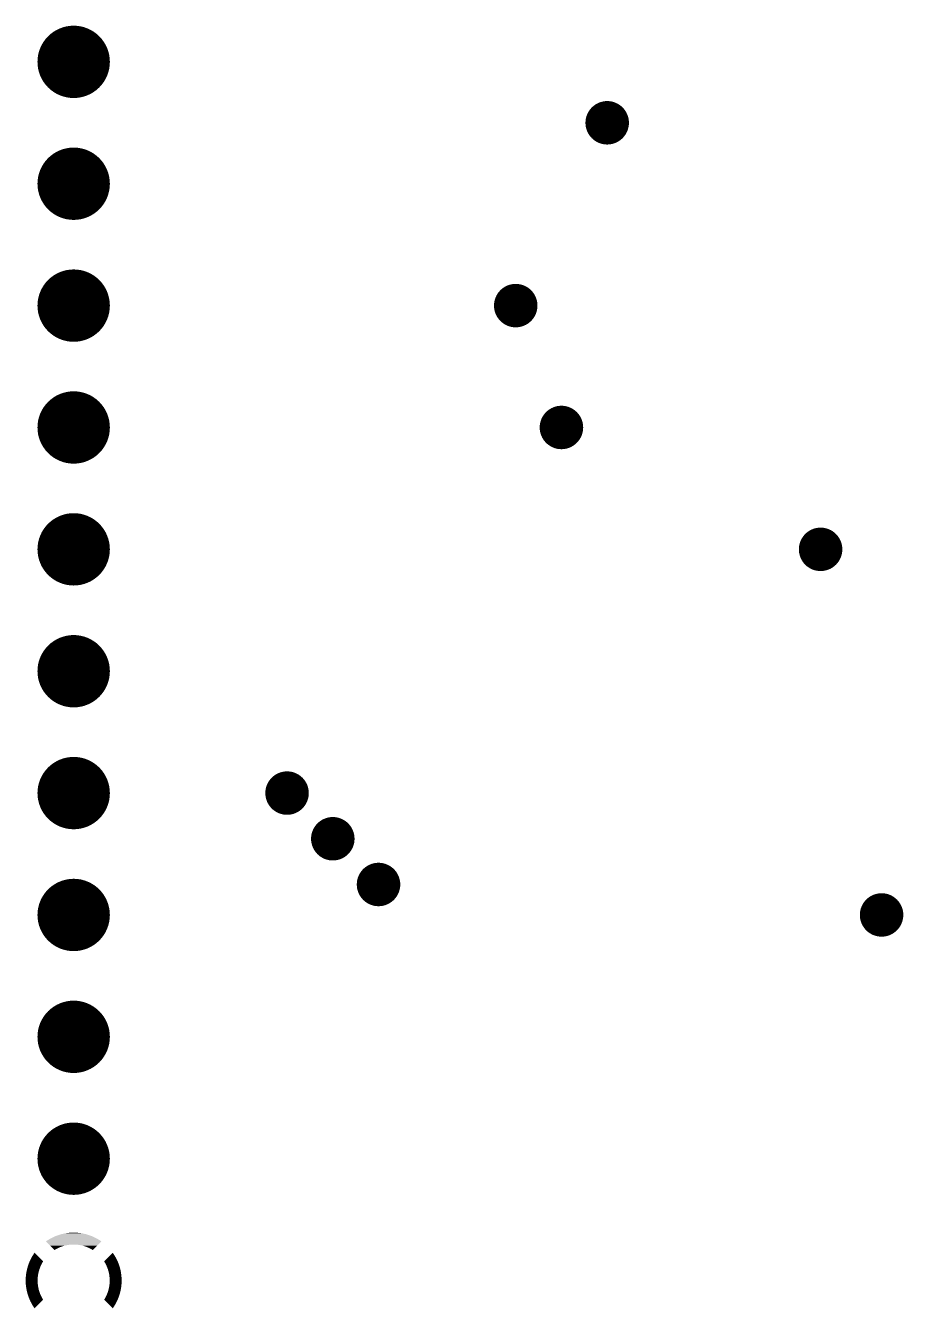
# Model space of a CAD drawing. Extents: x 295 to 953, y 10 to 290.
# Drawn here: x 680.7 to 698.98, y 123.09 to 149.83 of the extents above; entities that cross this region are included whole.
import ezdxf

# ---------------------------------------------------------------- set-up
doc = ezdxf.new("R2010")
doc.units = 0
doc.header["$LTSCALE"] = 5
doc.header["$MEASUREMENT"] = 0
doc.layers.get('0').update_dxf_attribs({"linetype": 'CONTINUOUS', "lineweight": 25})

msp = doc.modelspace()

# ---------------------------------------------------------------- linework, layer by layer
for points, const_width in [([(681.323, 149.073, 1), (682.077, 149.073, 1)], 0.754), ([(692.586, 147.803, 1), (693.039, 147.803, 1)], 0.453), ([(681.323, 146.533, 1), (682.077, 146.533, 1)], 0.754), ([(681.323, 143.993, 1), (682.077, 143.993, 1)], 0.754), ([(690.681, 143.993, 1), (691.134, 143.993, 1)], 0.453), ([(681.323, 141.453, 1), (682.077, 141.453, 1)], 0.754), ([(691.633, 141.453, 1), (692.086, 141.453, 1)], 0.453), ([(681.323, 138.913, 1), (682.077, 138.913, 1)], 0.754), ([(697.031, 138.913, 1), (697.484, 138.913, 1)], 0.453), ([(681.323, 136.373, 1), (682.077, 136.373, 1)], 0.754), ([(681.323, 133.833, 1), (682.077, 133.833, 1)], 0.754), ([(685.918, 133.833, 1), (686.371, 133.833, 1)], 0.453), ([(686.871, 132.881, 1), (687.324, 132.881, 1)], 0.453), ([(687.823, 131.928, 1), (688.276, 131.928, 1)], 0.453), ([(681.323, 131.293, 1), (682.077, 131.293, 1)], 0.754), ([(698.301, 131.293, 1), (698.754, 131.293, 1)], 0.453), ([(681.323, 128.753, 1), (682.077, 128.753, 1)], 0.754), ([(681.323, 126.213, 1), (682.077, 126.213, 1)], 0.754)]:
    msp.add_lwpolyline(points, format="xyb", close=True, dxfattribs=dict(const_width=const_width))
for points in [[(681.277, 124.579), (681.293, 124.586), (682.123, 124.579), (682.106, 124.586)], [(681.293, 124.586), (681.318, 124.597), (682.106, 124.586), (682.082, 124.597)], [(681.318, 124.597), (681.335, 124.604), (682.082, 124.597), (682.064, 124.604)], [(681.335, 124.604), (681.36, 124.613), (682.064, 124.604), (682.04, 124.613)], [(681.36, 124.613), (681.377, 124.619), (682.04, 124.613), (682.022, 124.619)], [(681.377, 124.619), (681.403, 124.627), (682.022, 124.619), (681.997, 124.627)], [(681.403, 124.627), (681.42, 124.633), (681.997, 124.627), (681.979, 124.633)], [(681.42, 124.633), (681.446, 124.64), (681.979, 124.633), (681.954, 124.64)], [(681.446, 124.64), (681.464, 124.644), (681.954, 124.64), (681.935, 124.644)], [(681.464, 124.644), (681.49, 124.65), (681.935, 124.644), (681.91, 124.65)], [(681.49, 124.65), (681.508, 124.654), (681.91, 124.65), (681.891, 124.654)], [(681.508, 124.654), (681.535, 124.659), (681.891, 124.654), (681.866, 124.659)], [(681.535, 124.659), (681.552, 124.662), (681.866, 124.659), (681.846, 124.662)], [(681.552, 124.662), (681.58, 124.665), (681.846, 124.662), (681.822, 124.665)], [(681.58, 124.665), (681.597, 124.667), (681.822, 124.665), (681.8, 124.667)], [(681.597, 124.667), (681.626, 124.67), (681.8, 124.667), (681.777, 124.67)], [(681.626, 124.67), (681.642, 124.671), (681.777, 124.67), (681.753, 124.671)], [(681.642, 124.671), (681.675, 124.672), (681.753, 124.671), (681.732, 124.672)], [(681.675, 124.672), (681.687, 124.673), (681.732, 124.672), (681.687, 124.673)], [(681.12, 124.488), (681.136, 124.499), (682.279, 124.488), (682.263, 124.499)], [(681.184, 124.424), (681.12, 124.488), (682.215, 124.424), (682.279, 124.488)], [(681.136, 124.499), (681.158, 124.513), (682.263, 124.499), (682.242, 124.513)], [(681.158, 124.513), (681.174, 124.523), (682.242, 124.513), (682.225, 124.523)], [(681.174, 124.523), (681.197, 124.537), (682.225, 124.523), (682.203, 124.537)], [(681.186, 124.422), (681.184, 124.424), (681.653, 124.422), (681.692, 124.424)], [(681.189, 124.419), (681.186, 124.422), (681.614, 124.419), (681.653, 124.422)], [(681.195, 124.413), (681.189, 124.419), (681.575, 124.413), (681.614, 124.419)], [(681.202, 124.406), (681.195, 124.413), (681.537, 124.406), (681.575, 124.413)], [(681.197, 124.537), (681.213, 124.546), (682.203, 124.537), (682.186, 124.546)], [(681.212, 124.397), (681.202, 124.406), (681.499, 124.397), (681.537, 124.406)], [(681.223, 124.385), (681.212, 124.397), (681.462, 124.385), (681.499, 124.397)], [(681.213, 124.546), (681.236, 124.559), (682.186, 124.546), (682.164, 124.559)], [(681.236, 124.372), (681.223, 124.385), (681.425, 124.372), (681.462, 124.385)], [(681.236, 124.559), (681.252, 124.567), (682.164, 124.559), (682.146, 124.567)], [(681.252, 124.357), (681.236, 124.372), (681.389, 124.357), (681.425, 124.372)], [(681.252, 124.567), (681.277, 124.579), (682.146, 124.567), (682.123, 124.579)], [(681.269, 124.339), (681.252, 124.357), (681.354, 124.339), (681.389, 124.357)], [(681.288, 124.321), (681.269, 124.339), (681.32, 124.321), (681.354, 124.339)], [(681.3, 124.308), (681.288, 124.321), (681.3, 124.308), (681.32, 124.321)], [(681.731, 124.423), (681.692, 124.424), (682.214, 124.423), (682.215, 124.424)], [(681.77, 124.421), (681.731, 124.423), (682.212, 124.421), (682.214, 124.423)], [(681.809, 124.416), (681.77, 124.421), (682.207, 124.416), (682.212, 124.421)], [(681.847, 124.409), (681.809, 124.416), (682.2, 124.409), (682.207, 124.416)], [(681.885, 124.401), (681.847, 124.409), (682.192, 124.401), (682.2, 124.409)], [(681.923, 124.39), (681.885, 124.401), (682.181, 124.39), (682.192, 124.401)], [(681.96, 124.377), (681.923, 124.39), (682.169, 124.377), (682.181, 124.39)], [(681.996, 124.363), (681.96, 124.377), (682.154, 124.363), (682.169, 124.377)], [(682.031, 124.347), (681.996, 124.363), (682.138, 124.347), (682.154, 124.363)], [(682.066, 124.328), (682.031, 124.347), (682.12, 124.328), (682.138, 124.347)], [(682.1, 124.308), (682.066, 124.328), (682.1, 124.308), (682.12, 124.328)], [(680.77, 124.04), (680.776, 124.056), (681.045, 124.04), (681.054, 124.056)], [(680.776, 124.056), (680.784, 124.073), (681.054, 124.056), (681.065, 124.073)], [(680.784, 124.073), (680.794, 124.097), (681.065, 124.073), (681.041, 124.097)], [(680.794, 124.097), (680.814, 124.137), (681.041, 124.097), (681, 124.137)], [(680.814, 124.137), (680.836, 124.177), (681, 124.137), (680.961, 124.177)], [(680.836, 124.177), (680.86, 124.215), (680.961, 124.177), (680.922, 124.215)], [(680.86, 124.215), (680.885, 124.253), (680.922, 124.215), (680.885, 124.253)], [(682.335, 124.073), (682.371, 124.109), (682.616, 124.073), (682.599, 124.109)], [(682.338, 124.068), (682.335, 124.073), (682.618, 124.068), (682.616, 124.073)], [(682.351, 124.046), (682.338, 124.068), (682.627, 124.046), (682.618, 124.068)], [(682.362, 124.026), (682.351, 124.046), (682.635, 124.026), (682.627, 124.046)], [(682.371, 124.109), (682.411, 124.149), (682.599, 124.109), (682.579, 124.149)], [(682.411, 124.149), (682.45, 124.188), (682.579, 124.149), (682.556, 124.188)], [(682.45, 124.188), (682.488, 124.226), (682.556, 124.188), (682.532, 124.226)], [(682.488, 124.226), (682.514, 124.253), (682.532, 124.226), (682.514, 124.253)], [(680.703, 123.75), (680.706, 123.782), (680.953, 123.75), (680.957, 123.782)], [(680.706, 123.782), (680.708, 123.795), (680.957, 123.782), (680.959, 123.795)], [(680.708, 123.795), (680.711, 123.821), (680.959, 123.795), (680.964, 123.821)], [(680.711, 123.821), (680.714, 123.84), (680.964, 123.821), (680.968, 123.84)], [(680.714, 123.84), (680.718, 123.859), (680.968, 123.84), (680.972, 123.859)], [(680.718, 123.859), (680.723, 123.884), (680.972, 123.859), (680.98, 123.884)], [(680.723, 123.884), (680.726, 123.896), (680.98, 123.884), (680.983, 123.896)], [(680.726, 123.896), (680.733, 123.928), (680.983, 123.896), (680.994, 123.928)], [(680.733, 123.928), (680.735, 123.933), (680.994, 123.928), (680.996, 123.933)], [(680.735, 123.933), (680.745, 123.97), (680.996, 123.933), (681.01, 123.97)], [(680.745, 123.97), (680.746, 123.971), (681.01, 123.97), (681.011, 123.971)], [(680.746, 123.971), (680.757, 124.005), (681.011, 123.971), (681.026, 124.005)], [(680.757, 124.005), (680.76, 124.014), (681.026, 124.005), (681.031, 124.014)], [(680.76, 124.014), (680.77, 124.04), (681.031, 124.014), (681.045, 124.04)], [(682.369, 124.012), (682.362, 124.026), (682.64, 124.012), (682.635, 124.026)], [(682.383, 123.984), (682.369, 124.012), (682.65, 123.984), (682.64, 124.012)], [(682.386, 123.977), (682.383, 123.984), (682.652, 123.977), (682.65, 123.984)], [(682.401, 123.941), (682.386, 123.977), (682.663, 123.941), (682.652, 123.977)], [(682.401, 123.94), (682.401, 123.941), (682.663, 123.94), (682.663, 123.941)], [(682.414, 123.904), (682.401, 123.94), (682.672, 123.904), (682.663, 123.94)], [(682.416, 123.897), (682.414, 123.904), (682.674, 123.897), (682.672, 123.904)], [(682.425, 123.866), (682.416, 123.897), (682.68, 123.866), (682.674, 123.897)], [(682.428, 123.853), (682.425, 123.866), (682.683, 123.853), (682.68, 123.866)], [(682.434, 123.828), (682.428, 123.853), (682.687, 123.828), (682.683, 123.853)], [(682.438, 123.808), (682.434, 123.828), (682.69, 123.808), (682.687, 123.828)], [(682.441, 123.79), (682.438, 123.808), (682.692, 123.79), (682.69, 123.808)], [(682.445, 123.763), (682.441, 123.79), (682.695, 123.763), (682.692, 123.79)], [(680.7, 123.673), (680.701, 123.704), (680.949, 123.673), (680.95, 123.704)], [(680.701, 123.634), (680.7, 123.673), (680.95, 123.634), (680.949, 123.673)], [(680.701, 123.705), (680.703, 123.743), (680.95, 123.705), (680.952, 123.743)], [(680.701, 123.704), (680.701, 123.705), (680.95, 123.704), (680.95, 123.705)], [(680.701, 123.628), (680.701, 123.634), (680.951, 123.628), (680.95, 123.634)], [(680.703, 123.595), (680.701, 123.628), (680.953, 123.595), (680.951, 123.628)], [(680.703, 123.743), (680.703, 123.75), (680.952, 123.743), (680.953, 123.75)], [(680.704, 123.583), (680.703, 123.595), (680.955, 123.583), (680.953, 123.595)], [(680.707, 123.557), (680.704, 123.583), (680.958, 123.557), (680.955, 123.583)], [(680.709, 123.539), (680.707, 123.557), (680.962, 123.539), (680.958, 123.557)], [(680.713, 123.518), (680.709, 123.539), (680.965, 123.518), (680.962, 123.539)], [(680.716, 123.494), (680.713, 123.518), (680.971, 123.494), (680.965, 123.518)], [(682.431, 123.507), (682.436, 123.526), (682.685, 123.507), (682.688, 123.526)], [(682.436, 123.526), (682.44, 123.551), (682.688, 123.526), (682.692, 123.551)], [(682.44, 123.551), (682.442, 123.564), (682.692, 123.551), (682.693, 123.564)], [(682.442, 123.564), (682.446, 123.596), (682.693, 123.564), (682.696, 123.596)], [(682.446, 123.751), (682.445, 123.763), (682.696, 123.751), (682.695, 123.763)], [(682.449, 123.718), (682.446, 123.751), (682.698, 123.718), (682.696, 123.751)], [(682.446, 123.596), (682.447, 123.603), (682.696, 123.596), (682.697, 123.603)], [(682.447, 123.603), (682.45, 123.641), (682.697, 123.603), (682.699, 123.641)], [(682.449, 123.712), (682.449, 123.718), (682.698, 123.712), (682.698, 123.718)], [(682.45, 123.673), (682.449, 123.712), (682.699, 123.673), (682.698, 123.712)], [(682.45, 123.642), (682.45, 123.673), (682.699, 123.642), (682.699, 123.673)], [(682.45, 123.641), (682.45, 123.642), (682.699, 123.641), (682.699, 123.642)], [(680.719, 123.48), (680.716, 123.494), (680.974, 123.48), (680.971, 123.494)], [(680.725, 123.45), (680.719, 123.48), (680.983, 123.45), (680.974, 123.48)], [(680.727, 123.443), (680.725, 123.45), (680.985, 123.443), (680.983, 123.45)], [(680.737, 123.406), (680.727, 123.443), (680.998, 123.406), (680.985, 123.443)], [(680.748, 123.37), (680.737, 123.406), (681.013, 123.37), (680.998, 123.406)], [(680.75, 123.363), (680.748, 123.37), (681.016, 123.363), (681.013, 123.37)], [(680.76, 123.335), (680.75, 123.363), (681.03, 123.335), (681.016, 123.363)], [(680.765, 123.321), (680.76, 123.335), (681.037, 123.321), (681.03, 123.335)], [(680.773, 123.3), (680.765, 123.321), (681.048, 123.3), (681.037, 123.321)], [(680.781, 123.279), (680.773, 123.3), (681.061, 123.279), (681.048, 123.3)], [(680.784, 123.273), (680.781, 123.279), (681.065, 123.273), (681.061, 123.279)], [(680.8, 123.238), (680.784, 123.273), (681.029, 123.238), (681.065, 123.273)], [(682.335, 123.273), (682.345, 123.291), (682.615, 123.273), (682.623, 123.291)], [(682.359, 123.25), (682.335, 123.273), (682.605, 123.25), (682.615, 123.273)], [(682.345, 123.291), (682.355, 123.307), (682.623, 123.291), (682.629, 123.307)], [(682.355, 123.307), (682.368, 123.333), (682.629, 123.307), (682.639, 123.333)], [(682.399, 123.209), (682.359, 123.25), (682.585, 123.209), (682.605, 123.25)], [(682.368, 123.333), (682.373, 123.342), (682.639, 123.333), (682.642, 123.342)], [(682.373, 123.342), (682.389, 123.376), (682.642, 123.342), (682.654, 123.376)], [(682.389, 123.377), (682.404, 123.413), (682.654, 123.377), (682.665, 123.413)], [(682.389, 123.376), (682.389, 123.377), (682.654, 123.376), (682.654, 123.377)], [(682.404, 123.413), (682.406, 123.419), (682.665, 123.413), (682.666, 123.419)], [(682.406, 123.419), (682.416, 123.45), (682.666, 123.419), (682.674, 123.45)], [(682.416, 123.45), (682.42, 123.463), (682.674, 123.45), (682.677, 123.463)], [(682.42, 123.463), (682.427, 123.488), (682.677, 123.463), (682.682, 123.488)], [(682.427, 123.488), (682.431, 123.507), (682.682, 123.488), (682.685, 123.507)], [(680.821, 123.198), (680.8, 123.238), (680.989, 123.198), (681.029, 123.238)], [(680.843, 123.158), (680.821, 123.198), (680.95, 123.158), (680.989, 123.198)], [(680.867, 123.12), (680.843, 123.158), (680.912, 123.12), (680.95, 123.158)], [(680.885, 123.094), (680.867, 123.12), (680.885, 123.094), (680.912, 123.12)], [(682.439, 123.17), (682.399, 123.209), (682.563, 123.17), (682.585, 123.209)], [(682.477, 123.131), (682.439, 123.17), (682.54, 123.131), (682.563, 123.17)], [(682.514, 123.094), (682.477, 123.131), (682.514, 123.094), (682.54, 123.131)]]:
    msp.add_solid(points)

doc.saveas('drawing.dxf')
